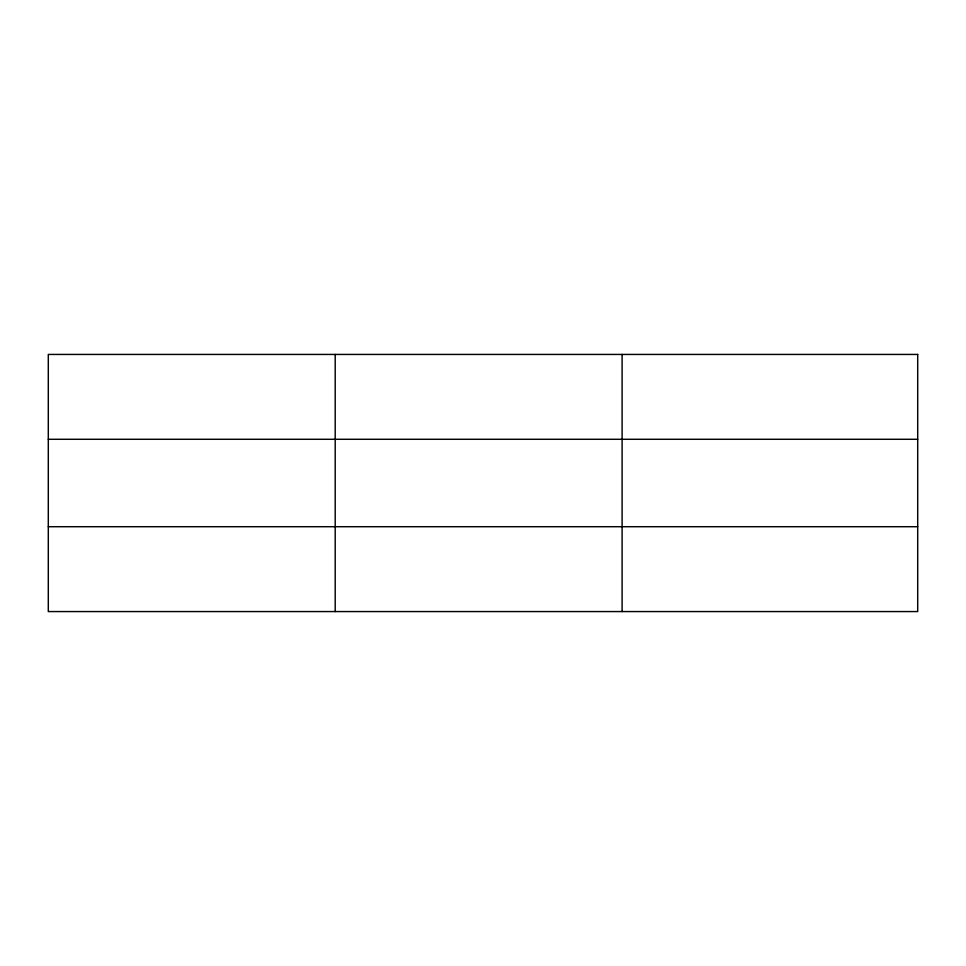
<?xml version="1.0" encoding="UTF-8"?>
<svg xmlns="http://www.w3.org/2000/svg" width="966" height="966" viewBox="0 0 966 966"><rect width="100%" height="100%" fill="white"/><g stroke="black" fill="none" stroke-linecap="round" stroke-linejoin="round"><path stroke-width="1.45" d="M335.202 354.437L335.202 611.563M622.104 354.437L622.104 611.563M48.3 439.288L917.7 439.288M48.3 526.712L917.7 526.712M917.7 354.437L917.7 611.563L48.3 611.563L48.3 354.437L917.7 354.437"/></g></svg>
